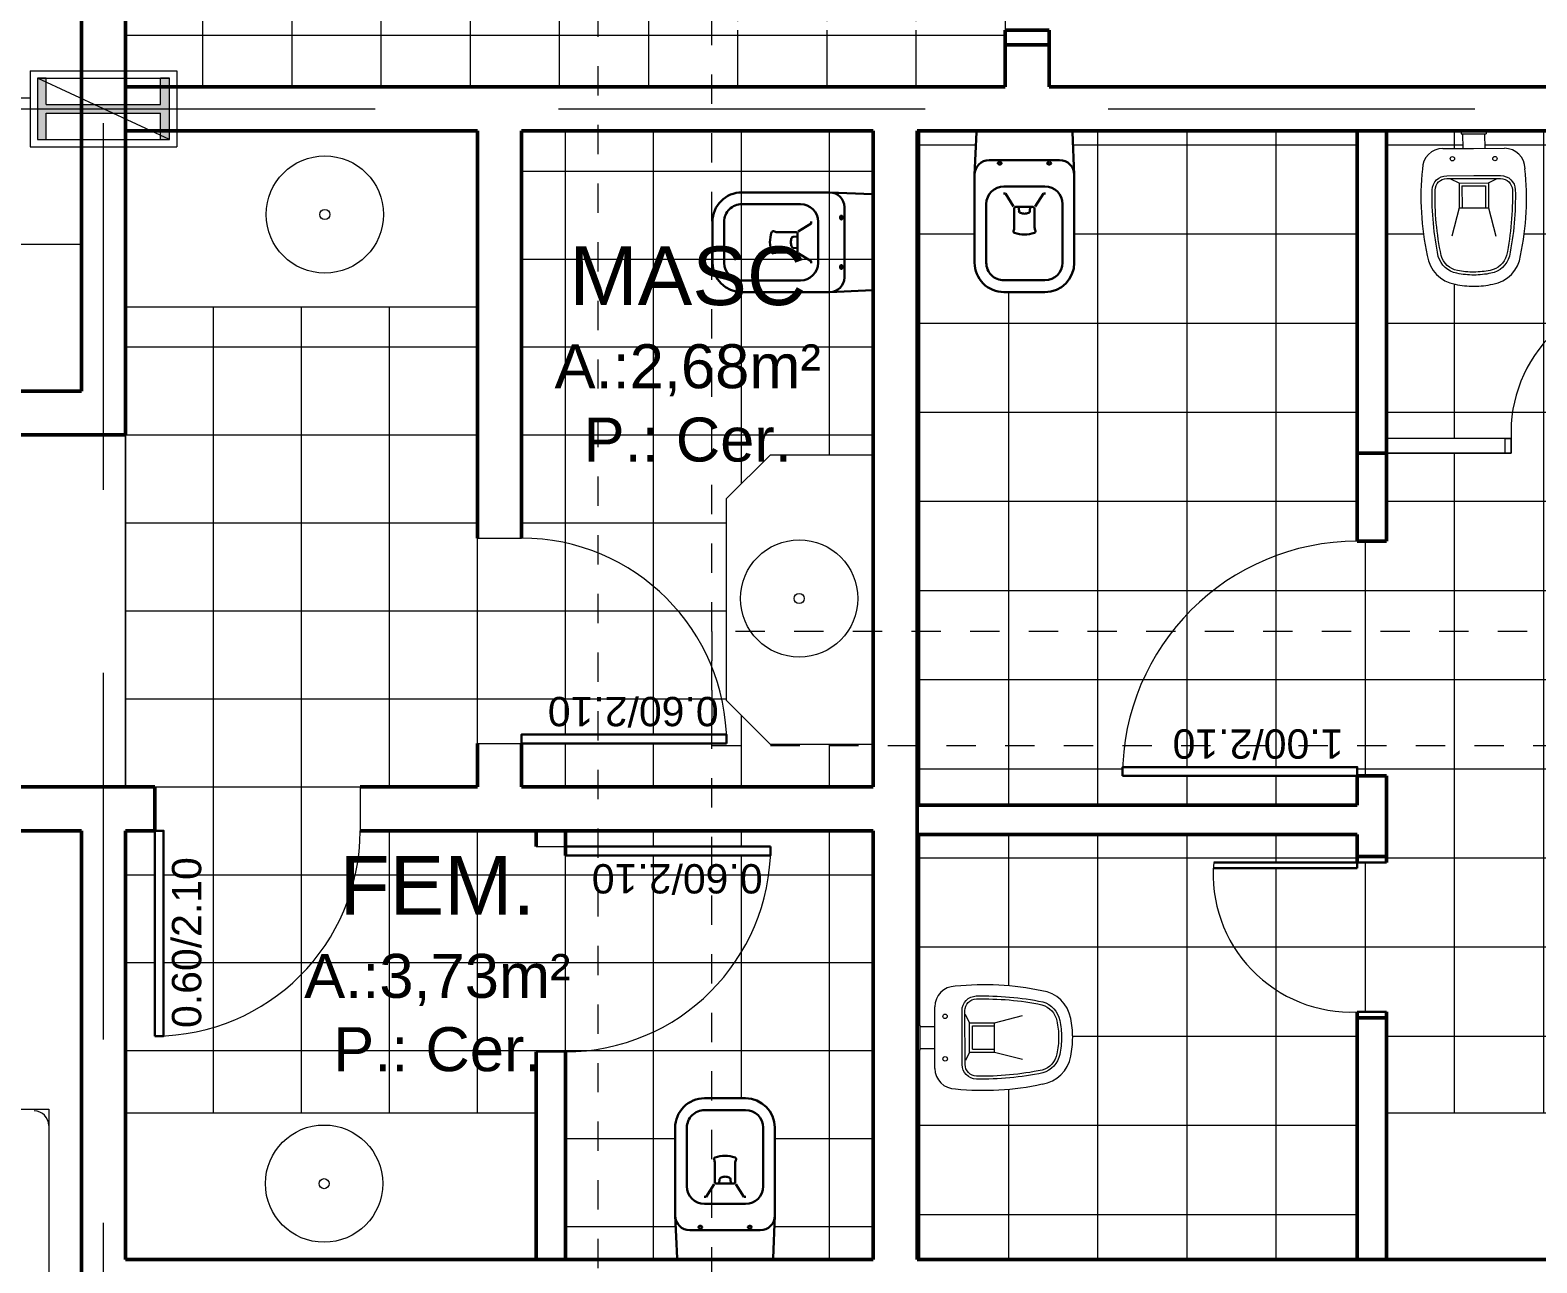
# Model space of a CAD drawing. Header units: millimetres. Extents: x 873 to 1072, y 159 to 369.
# Drawn here: x 927.03 to 932.17, y 320.39 to 324.59 of the extents above; entities that cross this region are included whole.
import ezdxf

# ---------------------------------------------------------------- set-up
doc = ezdxf.new("R2010")
doc.units = ezdxf.units.MM
doc.header["$LTSCALE"] = 10
doc.linetypes.add('DASHED2', pattern=[0.375, 0.25, -0.125])
doc.linetypes.add('HIDDEN2', pattern=[0.1875, 0.125, -0.0625])
doc.layers.get('0').update_dxf_attribs({"color": 90})
for name, color, linetype, lineweight in [('ALUMÍNIO', 16, 'Continuous', 20), ('cinza 03', 252, 'Continuous', 13), ('COR1', 90, 'Continuous', 13), ('COR2', 90, 'Continuous', 9), ('COTA', 90, 'Continuous', 9), ('Esquadrias', 180, 'Continuous', 30), ('HID', 16, 'Continuous', 20), ('linha estutura', 252, 'Continuous', 13), ('Mobilia', 90, 'Continuous', 13), ('PAREDES', 50, 'Continuous', 50), ('PAREDES 2', 50, 'Continuous', 50), ('Pilares', 16, 'Continuous', 20), ('pn 02', 16, 'Continuous', 20), ('PN-01', 90, 'Continuous', 13), ('PN-03', 180, 'Continuous', 30), ('SANITARIOS', 90, 'Continuous', 13)]:
    doc.layers.add(name, color=color, linetype=linetype, lineweight=lineweight)
doc.styles.get("Standard").update_dxf_attribs({"font": 'simplex.shx'})

# ---------------------------------------------------------------- blocks, each defined once
blk = doc.blocks.new('sofa1l')
at = {"layer": 'COR1'}
for p, q in [((-0.3387, 0.74), (0.3405, 0.74)), ((-0.3361, 0.76), (0.3329, 0.76)), ((-0.32, -0.02), (-0.32, 0.76)), ((0.32, 0.76), (0.32, -0.02)), ((-0.5, 0.6441), (-0.2876, 0.6441)), ((-0.5, 0.6241), (-0.2978, 0.6241)), ((0.2946, 0.6241), (0.5, 0.6241)), ((0.3022, 0.6441), (0.5, 0.6441))]:
    blk.add_line(p, q, dxfattribs=at)
for centre, start, end in [((-0.4235, 0.8897), 90, 180), ((0.43, 0.89), 360, 90), ((-0.27, 0.69), 90, 180), ((0.27, 0.69), 360, 90), ((-0.4252, 0.6956), 180, 270), ((-0.37, 0.6941), 270, 360), ((0.37, 0.6941), 180, 270), ((0.43, 0.6941), 270, 360), ((-0.4252, 0.5756), 90, 180), ((-0.37, 0.5741), 360, 90), ((0.37, 0.5741), 90, 180), ((0.43, 0.5741), 360, 90), ((-0.43, 0.03), 180, 270), ((-0.37, 0.03), 270, 360), ((-0.27, 0.05), 180, 270), ((0.27, 0.05), 270, 360), ((0.37, 0.03), 180, 270), ((0.43, 0.03), 270, 360)]:
    blk.add_arc(centre, 0.05, start, end, dxfattribs=at)
at = {"layer": 'COR2'}
for p, q in [((-0.48, 0.94), (0.48, 0.94)), ((-0.48, -0.02), (-0.48, 0.94)), ((0.48, 0.94), (0.48, -0.02)), ((0.32, 0), (-0.32, 0)), ((-0.32, -0.02), (-0.48, -0.02)), ((0.48, -0.02), (0.32, -0.02))]:
    blk.add_line(p, q, dxfattribs=at)
blk = doc.blocks.new('VASO')
at = {"layer": 'PN-03', "color": 0}
for p, q in [((-0.5079, 0.103), (-0.3627, 0.1094)), ((-0.3627, 0.1094), (-0.0627, 0.1094)), ((-0.5127, -0.0606), (-0.5127, 0.098)), ((-0.4127, -0.0606), (-0.4127, 0.0594)), ((-0.2627, 0.0694), (-0.0627, 0.0694)), ((-0.3227, -0.0606), (-0.3227, 0.0094)), ((-0.2989, 0.0039), (-0.2989, 0.0108)), ((-0.255, -0.0238), (-0.2989, 0.0039)), ((-0.0027, 0.0094), (-0.0027, -0.0606)), ((0.0373, 0.0094), (0.0373, -0.0606)), ((-0.2531, -0.0606), (-0.2531, -0.0307)), ((-0.2381, -0.042), (-0.2531, -0.0407)), ((-0.183, -0.0257), (-0.2481, -0.0257)), ((-0.5127, -0.0606), (-0.5127, -0.2192)), ((-0.4127, -0.0606), (-0.4127, -0.1806)), ((-0.3227, -0.0606), (-0.3227, -0.1306)), ((-0.255, -0.0973), (-0.2989, -0.125)), ((-0.2531, -0.0606), (-0.2531, -0.0904)), ((-0.2381, -0.0791), (-0.2531, -0.0804)), ((-0.183, -0.0954), (-0.2481, -0.0954)), ((-0.0027, -0.1306), (-0.0027, -0.0606)), ((0.0373, -0.1306), (0.0373, -0.0606)), ((-0.2989, -0.125), (-0.2989, -0.1319)), ((-0.2627, -0.1906), (-0.0627, -0.1906)), ((-0.5079, -0.2242), (-0.3627, -0.2306)), ((-0.3627, -0.2306), (-0.0627, -0.2306))]:
    blk.add_line(p, q, dxfattribs=at)
for points in [[(-0.402, 0.0303, 0.139889), (-0.4036, 0.0298, 0.107118), (-0.4051, 0.0284, 0.079812), (-0.406, 0.0264, 0.067459), (-0.4063, 0.0238, 0.067459), (-0.406, 0.0212, 0.079812), (-0.4051, 0.0192, 0.107118), (-0.4036, 0.0178, 0.139889), (-0.402, 0.0173, 0.139889), (-0.4005, 0.0178, 0.107118), (-0.399, 0.0192, 0.079812), (-0.3981, 0.0212, 0.067459), (-0.3977, 0.0238, 0.067459), (-0.3981, 0.0264, 0.079812), (-0.399, 0.0284, 0.107118), (-0.4005, 0.0298, 0.139889)], [(-0.402, -0.1514, -0.139889), (-0.4036, -0.151, -0.107118), (-0.4051, -0.1495, -0.079812), (-0.406, -0.1475, -0.067459), (-0.4063, -0.1449, -0.067459), (-0.406, -0.1423, -0.079812), (-0.4051, -0.1403, -0.107118), (-0.4036, -0.1389, -0.139889), (-0.402, -0.1385, -0.139889), (-0.4005, -0.1389, -0.107118), (-0.399, -0.1403, -0.079812), (-0.3981, -0.1423, -0.067459), (-0.3977, -0.1449, -0.067459), (-0.3981, -0.1475, -0.079812), (-0.399, -0.1495, -0.107118), (-0.4005, -0.151, -0.139889)]]:
    blk.add_lwpolyline(points, format="xyb", close=True, dxfattribs=at)
for centre, radius, start, end in [((-0.5077, 0.098), 0.005, 92.5269, 180), ((-0.3627, 0.0594), 0.05, 90, 180), ((-0.0627, 0.0094), 0.1, 0, 90), ((-0.2627, 0.0094), 0.06, 90, 180), ((-0.0627, 0.0094), 0.06, 0, 90), ((-0.2481, -0.0307), 0.005, 90, 180), ((-0.239, -0.0486), 0.0067, 14.1141, 81.8789), ((-0.2845, -0.0651), 0.055, 4.685, 19.1599), ((-0.1847, 0.0089), 0.0347, 272.8237, 292.69), ((-0.1694, -0.0277), 0.005, 13.9425, 112.69), ((-0.2749, -0.0624), 0.1161, 0.9159, 18.0203), ((-0.2481, -0.0904), 0.005, 180, 270), ((-0.239, -0.0725), 0.0067, 278.1211, 345.8859), ((-0.2845, -0.0561), 0.055, 340.8401, 355.315), ((-0.1847, -0.13), 0.0347, 67.31, 87.1763), ((-0.1694, -0.0934), 0.005, 247.31, 346.0575), ((-0.2749, -0.0587), 0.1161, 341.9797, 359.0841), ((-0.2627, -0.1306), 0.06, 180, 270), ((-0.0627, -0.1306), 0.06, 270, 0), ((-0.0627, -0.1306), 0.1, 270, 0), ((-0.3627, -0.1806), 0.05, 180, 270), ((-0.5077, -0.2192), 0.005, 180, 267.4731)]:
    blk.add_arc(centre, radius, start, end, dxfattribs=at)
blk = doc.blocks.new('carraro-vaso-P')
at = {"layer": 'SANITARIOS'}
for p, q in [((-0.0425, 0), (0.0425, 0)), ((-0.0425, 0), (-0.0425, -0.01)), ((0.0425, 0), (0.0425, -0.01)), ((-0.0425, -0.01), (0.0425, -0.01)), ((-0.0375, -0.01), (-0.0375, -0.06)), ((0.0375, -0.01), (0.0375, -0.06)), ((-0.1052, -0.06), (-0.0002, -0.06)), ((-0.0002, -0.06), (0.1048, -0.06))]:
    blk.add_line(p, q, dxfattribs=at)
at = {"layer": 'SANITARIOS', "color": 7}
for p, q in [((-0.0502, -0.178), (-0.0785, -0.1644)), ((0.0498, -0.178), (0.0781, -0.1644)), ((-0.0502, -0.263), (-0.0747, -0.3591)), ((0.0498, -0.263), (0.0743, -0.3591))]:
    blk.add_line(p, q, dxfattribs=at)
at = {"layer": 'SANITARIOS', "color": 8}
for p, q in [((-0.0502, -0.178), (-0.0502, -0.263)), ((-0.0502, -0.178), (0.0498, -0.178)), ((-0.0402, -0.188), (-0.0402, -0.263)), ((-0.0402, -0.188), (0.0398, -0.188)), ((0.0398, -0.188), (0.0398, -0.263)), ((0.0498, -0.178), (0.0498, -0.263)), ((-0.0502, -0.263), (0.0498, -0.263))]:
    blk.add_line(p, q, dxfattribs=at)
at = {"layer": 'SANITARIOS'}
blk.add_lwpolyline([(-0.0002, -0.492, -0.052452), (-0.0582, -0.4859, -0.283821), (-0.1215, -0.428, -0.055409), (-0.1419, -0.2015, -0.40571), (-0.0919, -0.153), (-0.0002, -0.153), (0.0916, -0.153, -0.40571), (0.1415, -0.2015, -0.055409), (0.1211, -0.428, -0.283821), (0.0578, -0.4859, -0.052452), (-0.0002, -0.492, -0.051673)], format="xyb", dxfattribs=at)
at = {"layer": 'SANITARIOS', "color": 7}
blk.add_lwpolyline([(-0.0002, -0.482, -0.052555), (-0.0562, -0.4761, -0.282834), (-0.1118, -0.4256, -0.055302), (-0.1319, -0.2018, -0.405417), (-0.0919, -0.163), (0.0916, -0.163, -0.405417), (0.1315, -0.2018, -0.055302), (0.1114, -0.4256, -0.282834), (0.0558, -0.4761, -0.052555), (-0.0002, -0.482, -0.052555)], format="xyb", dxfattribs=at)
at = {"layer": 'SANITARIOS', "color": 8}
for centre in [(-0.0727, -0.095), (0.0723, -0.095)]:
    blk.add_circle(centre, 0.0075, dxfattribs=at)
at = {"layer": 'SANITARIOS'}
for centre, radius, start, end in [((-0.1052, -0.13), 0.07, 90, 180), ((0.1048, -0.13), 0.07, 0, 90), ((0.7547, -0.2277), 0.935, 174.0046, 192.2109), ((-0.7551, -0.2277), 0.935, 347.7891, 5.9954), ((-0.0452, -0.41), 0.115, 187.7128, 260.2946), ((0.0448, -0.41), 0.115, 279.7054, 352.2872), ((-0.0003, -0.216), 0.314, 258.1908, 270.023), ((-0.0001, -0.216), 0.314, 269.977, 281.8092)]:
    blk.add_arc(centre, radius, start, end, dxfattribs=at)

msp = doc.modelspace()

# ---------------------------------------------------------------- hatches: boundary and pattern name
at = {"layer": 'cinza 03'}
h = msp.add_hatch(dxfattribs=at)
h.set_pattern_fill('_USER', color=256, scale=0.5, style=0, double=1, pattern_type=0)
h.set_pattern_definition([(0, (927.2046, 323.36413), (0, 0.5), []), (90, (927.2046, 323.36413), (-0.5, 3e-17), [])])
h.paths.add_polyline_path([(927.2046, 330.1966), (927.0296, 330.1966), (927.0296, 330.2141), (926.7046, 330.2141), (924.7046, 330.2141), (924.2046, 330.2141), (924.2046, 325.5641), (923.6526, 325.5641, -0.405453), (922.6826, 324.5646), (922.6826, 324.5641), (922.6526, 324.5641), (922.6526, 325.5641), (922.3546, 325.5641), (922.3546, 326.3641), (921.3546, 326.3641), (921.3546, 324.5766), (921.4096, 324.5766), (921.4096, 324.3266), (927.0296, 324.3266), (927.0296, 324.4566), (927.2046, 324.4566)])
h.paths.add_polyline_path([(924.9402, 325.9204), (924.9202, 325.9204), (924.9202, 325.9604), (924.9002, 325.9604), (924.9002, 325.9204), (924.3202, 325.9204), (924.3202, 326.5704), (924.9002, 326.5704), (924.9002, 326.5304), (924.9202, 326.5304), (924.9202, 326.5704), (924.9402, 326.5704)], flags=16)
h.paths.add_polyline_path([(924.9402, 326.6193), (924.9202, 326.6193), (924.9202, 326.6593), (924.9002, 326.6593), (924.9002, 326.6193), (924.3202, 326.6193), (924.3202, 327.2693), (924.9002, 327.2693), (924.9002, 327.2293), (924.9202, 327.2293), (924.9202, 327.2693), (924.9402, 327.2693)], flags=16)
h.paths.add_polyline_path([(924.9402, 327.3373), (924.9202, 327.3373), (924.9202, 327.3773), (924.9002, 327.3773), (924.9002, 327.3373), (924.3202, 327.3373), (924.3202, 327.9873), (924.9002, 327.9873), (924.9002, 327.9473), (924.9202, 327.9473), (924.9202, 327.9873), (924.9402, 327.9873)], flags=16)
h.paths.add_polyline_path([(924.9402, 328.0362), (924.9202, 328.0362), (924.9202, 328.0762), (924.9002, 328.0762), (924.9002, 328.0362), (924.3202, 328.0362), (924.3202, 328.6862), (924.9002, 328.6862), (924.9002, 328.6462), (924.9202, 328.6462), (924.9202, 328.6862), (924.9402, 328.6862)], flags=16)
h.paths.add_polyline_path([(924.9402, 328.7437), (924.9202, 328.7437), (924.9202, 328.7837), (924.9002, 328.7837), (924.9002, 328.7437), (924.3202, 328.7437), (924.3202, 329.3937), (924.9002, 329.3937), (924.9002, 329.3537), (924.9202, 329.3537), (924.9202, 329.3937), (924.9402, 329.3937)], flags=16)
h.paths.add_polyline_path([(924.9402, 329.4425), (924.9202, 329.4425), (924.9202, 329.4825), (924.9002, 329.4825), (924.9002, 329.4425), (924.3202, 329.4425), (924.3202, 330.0925), (924.9002, 330.0925), (924.9002, 330.0525), (924.9202, 330.0525), (924.9202, 330.0925), (924.9402, 330.0925)], flags=16)
h.paths.add_polyline_path([(924.0546, 330.2141), (923.9391, 330.2141), (923.9391, 329.2141), (923.9091, 329.2141), (923.9091, 329.2146, -0.405453), (922.9391, 330.2141), (922.1546, 330.2141), (922.1546, 328.2141), (922.5046, 328.2141), (922.5046, 327.8641), (922.3546, 327.8641), (922.3546, 327.8341), (921.355, 327.8341, 0.405453), (922.3546, 326.8641), (922.5046, 326.8641), (922.5046, 325.7141), (922.6526, 325.7141), (922.6526, 325.5641), (922.6826, 325.5641), (922.6826, 324.5646, 0.405453), (923.6526, 325.5641), (923.6526, 325.7141), (924.0546, 325.7141)])
h.paths.add_polyline_path([(922.4829, 327.2834, -1), (923.0058, 327.2834, -1)], flags=17)
h.paths.add_polyline_path([(922.3546, 326.8641, -0.405453), (921.355, 327.8341), (921.3546, 327.8341), (921.3546, 327.8641), (922.3546, 327.8641), (922.3546, 328.0641), (921.2796, 328.0641), (921.2796, 326.5141), (922.3546, 326.5141)])
h.paths.add_polyline_path([(921.2796, 328.0641), (921.2046, 328.0641), (920.8046, 328.0641), (920.8046, 329.8141), (918.858, 329.8141), (918.858, 328.8891), (917.958, 328.8891), (917.958, 329.8141), (915.7546, 329.8141), (915.7546, 327.9641), (915.7546, 324.3266), (917.3632, 324.3266), (917.3632, 324.3641), (917.7632, 324.3641), (917.7632, 324.3266), (918.7632, 324.3266), (918.7632, 324.3641), (919.1632, 324.3641), (919.1632, 324.3266), (921.1496, 324.3266), (921.1496, 324.5766), (921.2046, 324.5766), (921.2046, 326.5141), (921.2796, 326.5141)])
h.paths.add_polyline_path([(919.7018, 326.4526), (917.2018, 326.4526), (917.2018, 327.4526), (919.7018, 327.4526)], flags=16)
h.paths.add_polyline_path([(918.7632, 324.3266), (917.7632, 324.3266), (917.7632, 323.3641), (918.2609, 323.4117, 0.061472), (918.2344, 323.5313), (918.221, 323.5255), (918.212, 323.577), (918.2433, 323.5351), (918.2344, 323.5313, -0.061472), (918.2609, 323.4117), (918.2638, 323.3818), (918.2629, 323.3817, -0.014538), (918.2631, 323.3527), (918.2788, 323.2954), (918.268, 323.295, 0.033922), (918.2819, 323.2287), (918.7632, 323.3641)])
h.paths.add_polyline_path([(918.2622, 323.3319, 0.024918), (918.2629, 323.3817), (917.7632, 323.334), (917.7632, 323.2141), (918.2398, 323.2141), (918.2389, 323.2649), (918.2526, 323.2619, 0.016621), (918.2583, 323.2946), (918.2546, 323.2945)])
h.paths.add_polyline_path([(918.7632, 323.333), (918.341, 323.2141), (918.7632, 323.2141)])
h.paths.add_polyline_path([(917.3632, 324.3266), (915.7546, 324.3266), (915.7546, 323.9641), (917.0774, 323.9641), (917.3632, 323.9641)])
h.paths.add_polyline_path([(921.1496, 324.3266), (919.1632, 324.3266), (919.1632, 323.9641), (919.8785, 323.9641), (921.2046, 323.9641), (921.2046, 324.0766), (921.1496, 324.0766)])
h.paths.add_polyline_path([(927.2046, 324.1966), (927.0296, 324.1966), (927.0296, 324.3266), (921.4096, 324.3266), (921.4096, 324.0766), (921.3546, 324.0766), (921.3546, 323.3641), (927.2046, 323.3641)])
h.paths.add_polyline_path([(925.0771, 325.8077), (926.5868, 325.8077), (926.5868, 324.8355), (925.0771, 324.8355)], flags=24)
h.paths.add_polyline_path([(923.0175, 327.2489), (923.8985, 327.2489), (923.8985, 327.606), (923.0175, 327.606)], flags=25)
h.paths.add_polyline_path([(922.2687, 329.1901), (923.9022, 329.1901), (923.9022, 328.2246), (922.2687, 328.2246)], flags=25)
h.paths.add_polyline_path([(922.7745, 325.5421), (922.7745, 324.7193), (923.0488, 324.7193), (923.0488, 325.5421)], flags=25)
h.paths.add_polyline_path([(921.4235, 327.5064), (922.2463, 327.5064), (922.2463, 327.7806), (921.4235, 327.7806)], flags=25)
h.paths.add_polyline_path([(918.0273, 328.513), (919.6608, 328.513), (919.6608, 327.5475), (918.0273, 327.5475)], flags=24)
h.paths.add_polyline_path([(917.4603, 324.4287), (919.0461, 324.4287), (919.0461, 324.7716), (917.4603, 324.7716)], flags=24)
h.paths.add_polyline_path([(917.9234, 326.7435), (918.9163, 326.7435), (918.9163, 327.0864), (917.9234, 327.0864)], flags=8)
h.paths.add_polyline_path([(916.0995, 324.4189), (917.0173, 324.4189), (917.0173, 324.6439), (916.0995, 324.6439)], flags=24)
h.paths.add_polyline_path([(915.9185, 324.7532), (916.9721, 324.7532), (916.9721, 324.9782), (915.9185, 324.9782)], flags=24)
h.paths.add_polyline_path([(919.8819, 324.6661), (920.9641, 324.6661), (920.9641, 324.8911), (919.8819, 324.8911)], flags=24)
h.paths.add_polyline_path([(915.8178, 329.0294), (917.5356, 329.0294), (917.5356, 329.2973), (915.8178, 329.2973)], flags=24)
h.paths.add_polyline_path([(918.949, 328.782), (920.5562, 328.782), (920.5562, 329.1248), (918.949, 329.1248)], flags=24)
h = msp.add_hatch(dxfattribs=at)
h.set_pattern_fill('_USER', color=256, scale=0.304, style=0, double=1, pattern_type=0)
h.set_pattern_definition([(0, (930.3546, 326.40163), (0, 0.304), []), (90, (930.3546, 326.40163), (-0.304, 2e-17), [])])
h.paths.add_polyline_path([(930.3546, 326.4016), (927.3546, 326.4016), (927.3546, 324.4566), (927.5296, 324.4566), (927.5296, 324.4016), (930.3546, 324.4016), (930.3546, 324.595), (929.3546, 324.595), (929.3546, 324.625), (929.355, 324.625, -0.405453), (930.3546, 325.595)])
h.paths.add_polyline_path([(930.3546, 325.595, 0.405453), (929.355, 324.625), (930.3546, 324.625)], flags=16)
h.paths.add_polyline_path([(927.9502, 326.0063), (929.7632, 326.0063), (929.7632, 324.9967), (927.9502, 324.9967)], flags=24)
h.paths.add_polyline_path([(929.4869, 324.7168), (930.3097, 324.7168), (930.3097, 324.9911), (929.4869, 324.9911)], flags=8)
h = msp.add_hatch(dxfattribs=at)
h.set_pattern_fill('_USER', color=256, scale=0.3, style=0, double=1, pattern_type=0)
h.set_pattern_definition([(0, (927.3546, 322.01413), (0, 0.3), []), (90, (927.3546, 322.01413), (-0.3, 2e-17), [])])
h.paths.add_polyline_path([(928.7046, 322.8622), (928.5546, 322.8622), (928.5546, 323.6516), (927.3546, 323.6516), (927.3546, 323.2141), (927.3546, 322.0141), (927.4546, 322.0141), (927.4546, 321.8641), (927.4846, 321.8641), (927.4846, 321.1648, 0.401712), (928.1546, 321.8641), (928.1546, 322.0141), (928.5546, 322.0141), (928.5546, 322.1622), (928.7046, 322.1622), (928.7046, 322.1922), (929.404, 322.1922, 0.401712)])
h.paths.add_polyline_path([(928.7546, 321.1104), (928.8546, 321.1104, 0.401712), (929.554, 321.7804), (928.8546, 321.7804), (928.8546, 321.8104), (928.7546, 321.8104), (928.7546, 321.8641), (928.1546, 321.8641, -0.401712), (927.4846, 321.1648), (927.4846, 321.1641), (927.4546, 321.1641), (927.4546, 321.8641), (927.3546, 321.8641), (927.3546, 320.9016), (928.7546, 320.9016)])
h.paths.add_polyline_path([(929.9046, 321.8641), (928.8546, 321.8641), (928.8546, 321.8104), (929.5546, 321.8104), (929.5546, 321.7804), (929.554, 321.7804, -0.401712), (928.8546, 321.1104), (928.8546, 320.4016), (929.2358, 320.4016), (929.2294, 320.5472, -0.022055), (929.2292, 320.5516), (929.2292, 320.8516, -0.414214), (929.3292, 320.9516), (929.3992, 320.9516), (929.4692, 320.9516, -0.414214), (929.5692, 320.8516), (929.5692, 320.5516, -0.022055), (929.569, 320.5472), (929.5626, 320.4016), (929.9046, 320.4016)])
h.paths.add_polyline_path([(929.9046, 322.158), (929.5546, 322.158), (929.4046, 322.308), (929.4046, 322.9969), (929.5546, 323.1469), (929.9046, 323.1469), (929.9046, 324.0337, 0.170221), (929.9015, 324.0349), (929.7563, 324.0413, -0.022055), (929.7607, 324.0411), (929.9046, 324.0348), (929.9046, 324.2516), (928.7046, 324.2516), (928.7046, 322.8622, -0.401712), (929.404, 322.1922), (929.4046, 322.1922), (929.4046, 322.1622), (928.7046, 322.1622), (928.7046, 322.0141), (929.9046, 322.0141)])
h.paths.add_polyline_path([(927.9155, 321.8277), (928.9211, 321.8277), (928.9211, 320.9059), (927.9155, 320.9059)], flags=25)
h.paths.add_polyline_path([(927.4861, 321.1665), (927.4861, 321.7866), (927.6395, 321.7866), (927.6395, 321.1665)], flags=25)
h.paths.add_polyline_path([(929.4023, 322.1938), (928.7821, 322.1938), (928.7821, 322.3472), (929.4023, 322.3472)], flags=25)
h.paths.add_polyline_path([(929.5523, 321.6254), (928.9321, 321.6254), (928.9321, 321.7788), (929.5523, 321.7788)], flags=25)
h = msp.add_hatch(dxfattribs=at)
h.set_pattern_fill('_USER', color=256, scale=0.304, style=0, double=1, pattern_type=0)
h.set_pattern_definition([(0, (937.0546, 320.25163), (0, 0.304), []), (90, (937.0546, 320.25163), (-0.304, 2e-17), [])])
h.paths.add_polyline_path([(937.0546, 321.472, 0.405453), (936.055, 320.502), (937.0546, 320.502)])
h.paths.add_polyline_path([(937.0546, 323.1516), (936.4996, 323.1516), (936.4796, 323.1516), (936.4796, 323.2016, 0.440458), (935.9896, 323.6921), (935.9896, 323.2016), (935.9696, 323.2016), (935.9696, 323.1516), (935.9496, 323.1516), (935.8996, 323.1516), (935.4396, 323.1516), (935.4196, 323.1516), (935.4196, 323.2016, 0.440458), (934.9296, 323.6921), (934.9296, 323.2016), (934.9096, 323.2016), (934.9096, 323.1516), (934.8896, 323.1516), (934.8396, 323.1516), (934.3796, 323.1516), (934.3596, 323.1516), (934.3596, 323.2016, 0.440458), (933.8696, 323.6921), (933.8696, 323.2016), (933.8496, 323.2016), (933.8496, 323.1516), (933.8296, 323.1516), (933.8296, 323.2016), (933.7796, 323.2016), (933.7646, 323.2016), (933.7646, 324.2516), (933.7196, 324.2516), (933.7196, 323.2016), (933.3196, 323.2016), (933.3196, 323.1516), (933.2996, 323.1516), (933.2996, 323.2016, 0.085572), (933.2796, 323.36), (933.2796, 320.9016), (935.7546, 320.9016), (935.7546, 321.8016), (935.8546, 321.8016), (935.8546, 320.4016), (937.0546, 320.4016), (937.0546, 320.472), (936.0546, 320.472), (936.0546, 320.502), (936.055, 320.502, -0.405453), (937.0546, 321.472)])
h.paths.add_polyline_path([(937.0546, 324.2516), (936.6499, 324.2516), (936.6499, 324.2415), (936.6449, 324.2416), (936.6448, 324.1916), (936.7125, 324.1914, -0.414214), (936.7823, 324.1212, -0.079608), (936.7657, 323.8259, -0.327728), (936.6709, 323.7281, -0.051673), (936.6065, 323.7216, -0.051673), (936.5421, 323.7284, -0.327728), (936.4477, 323.8265, -0.079608), (936.4324, 324.122, -0.414214), (936.5025, 324.1919), (936.5698, 324.1917), (936.5699, 324.2417), (936.5649, 324.2417), (936.5649, 324.2516), (935.8846, 324.2516), (935.8846, 323.2016), (935.9496, 323.2016), (935.9696, 323.2016), (935.9696, 323.6908, -0.453254), (936.4796, 323.2016), (936.4996, 323.2016), (937.0546, 323.2016)], flags=17)
h.paths.add_polyline_path([(935.3724, 324.122, -0.414214), (935.4425, 324.1919), (935.5098, 324.1917), (935.5099, 324.2417), (935.5049, 324.2417), (935.5049, 324.2516), (934.8246, 324.2516), (934.8246, 323.2016), (934.8896, 323.2016), (934.9096, 323.2016), (934.9096, 323.6908, -0.453254), (935.4196, 323.2016), (935.4396, 323.2016), (935.8396, 323.2016), (935.8396, 324.2516), (935.5899, 324.2516), (935.5899, 324.2415), (935.5849, 324.2416), (935.5848, 324.1916), (935.6525, 324.1914, -0.414214), (935.7223, 324.1212, -0.079608), (935.7057, 323.8259, -0.327728), (935.6109, 323.7281, -0.051673), (935.5465, 323.7216, -0.051673), (935.4821, 323.7284, -0.327728), (935.3877, 323.8265, -0.079608)], flags=17)
h.paths.add_polyline_path([(934.3124, 324.122, -0.414214), (934.3825, 324.1919), (934.4498, 324.1917), (934.4499, 324.2417), (934.4449, 324.2417), (934.4449, 324.2516), (933.7646, 324.2516), (933.7646, 323.2016), (933.8296, 323.2016), (933.8496, 323.2016), (933.8496, 323.6908, -0.453254), (934.3596, 323.2016), (934.3796, 323.2016), (934.7796, 323.2016), (934.7796, 324.2516), (934.5299, 324.2516), (934.5299, 324.2415), (934.5249, 324.2416), (934.5248, 324.1916), (934.5925, 324.1914, -0.414214), (934.6623, 324.1212, -0.079608), (934.6457, 323.8259, -0.327728), (934.5509, 323.7281, -0.051673), (934.4865, 323.7216, -0.051673), (934.4221, 323.7284, -0.327728), (934.3277, 323.8265, -0.079608)], flags=17)
h.paths.add_polyline_path([(933.2524, 324.122, -0.231912), (933.2796, 324.1773), (933.2796, 324.1966), (933.0296, 324.1966), (933.0296, 324.2516), (932.7046, 324.2516), (932.7046, 323.2016), (932.7696, 323.2016), (932.7896, 323.2016), (932.7896, 323.6908, -0.353954), (933.2796, 323.36), (933.2796, 323.7889, -0.086466), (933.2677, 323.8265, -0.079608)])
h.paths.add_polyline_path([(933.7196, 324.2516), (933.5296, 324.2516), (933.5296, 324.1914), (933.5325, 324.1914, -0.414214), (933.6023, 324.1212, -0.079608), (933.5857, 323.8259, -0.327728), (933.4909, 323.7281, -0.051673), (933.4265, 323.7216, -0.051673), (933.3621, 323.7284, -0.234614), (933.2796, 323.7889), (933.2796, 323.36, -0.085572), (933.2996, 323.2016), (933.3196, 323.2016), (933.7196, 323.2016)], flags=16)
h.paths.add_polyline_path([(932.6596, 324.2516), (931.9943, 324.2516), (931.9944, 324.2417), (931.9894, 324.2417), (931.9895, 324.1917), (932.0568, 324.1919, -0.414214), (932.1269, 324.122, -0.079608), (932.1115, 323.8265, -0.327728), (932.0172, 323.7284, -0.051673), (931.9528, 323.7216, -0.051673), (931.8884, 323.7281, -0.327728), (931.7936, 323.8259, -0.079608), (931.7769, 324.1212, -0.414214), (931.8468, 324.1914), (931.9145, 324.1916), (931.9144, 324.2416), (931.9094, 324.2415), (931.9093, 324.2516), (931.6546, 324.2516), (931.6546, 323.2016), (932.0596, 323.2016), (932.0796, 323.2016, -0.453254), (932.5896, 323.6908), (932.5896, 323.2016), (932.6096, 323.2016), (932.6596, 323.2016)])
h.paths.add_polyline_path([(933.2796, 323.36, 0.341996), (932.8096, 323.6921), (932.8096, 323.2016), (932.7896, 323.2016), (932.7896, 323.1516), (932.7696, 323.1516), (932.6096, 323.1516), (932.5896, 323.1516), (932.5896, 323.2016), (932.5696, 323.2016), (932.5696, 323.6921, 0.440458), (932.0796, 323.2016), (932.0796, 323.1516), (932.0596, 323.1516), (931.6546, 323.1516), (931.6546, 322.8516), (931.5546, 322.8516, 0.40327), (930.7552, 322.0816), (931.5546, 322.0816), (931.5546, 322.0516), (931.6546, 322.0516), (931.6546, 321.7564), (931.5546, 321.7564), (931.5546, 321.7364), (931.0642, 321.7364, 0.440458), (931.5546, 321.2464), (931.6546, 321.2464), (931.6546, 320.9016), (933.2796, 320.9016)])
h.paths.add_polyline_path([(931.5546, 324.2516), (930.5834, 324.2516), (930.5898, 324.106, -0.022055), (930.59, 324.1016), (930.59, 323.8016, -0.414214), (930.49, 323.7016), (930.42, 323.7016), (930.35, 323.7016, -0.414214), (930.25, 323.8016), (930.25, 324.1016, -0.022055), (930.2502, 324.106), (930.2566, 324.2516), (930.0546, 324.2516), (930.0546, 321.9516), (931.5546, 321.9516), (931.5546, 322.0516), (930.7546, 322.0516), (930.7546, 322.0816), (930.7552, 322.0816, -0.40327), (931.5546, 322.8516)])
h.paths.add_polyline_path([(931.5546, 321.2464, -0.453254), (931.0655, 321.7564), (931.5546, 321.7564), (931.5546, 321.8516), (930.0546, 321.8516), (930.0546, 321.2012), (930.0644, 321.2013), (930.0644, 321.1963), (930.1144, 321.1964), (930.1143, 321.2637, -0.414214), (930.1841, 321.3338, -0.079608), (930.4796, 321.3184, -0.327728), (930.5777, 321.2241, -0.051673), (930.5845, 321.1597, -0.051673), (930.578, 321.0953, -0.327728), (930.4803, 321.0005, -0.079608), (930.1849, 320.9838, -0.414214), (930.1147, 321.0537), (930.1146, 321.1214), (930.0646, 321.1213), (930.0646, 321.1163), (930.0546, 321.1162), (930.0546, 320.4016), (931.5546, 320.4016)])
h.paths.add_polyline_path([(937.0326, 320.8682), (936.1869, 320.8682), (936.1869, 320.5939), (937.0326, 320.5939)], flags=25)
h.paths.add_polyline_path([(933.1275, 322.5307), (934.8361, 322.5307), (934.8361, 321.6055), (933.1275, 321.6055)], flags=9)
h.paths.add_polyline_path([(931.511, 322.0831), (930.9003, 322.0831), (930.9003, 322.2366), (931.511, 322.2366)], flags=25)
at = {"layer": 'Pilares'}
msp.add_hatch(color=256, dxfattribs=at).paths.add_polyline_path([(927.0546, 324.4316), (927.0546, 324.2216), (927.0846, 324.2216), (927.0846, 324.3116), (927.4746, 324.3116), (927.4746, 324.2216), (927.5046, 324.2216), (927.5046, 324.4316), (927.4746, 324.4316), (927.4746, 324.3416), (927.0846, 324.3416), (927.0846, 324.4316)])

# ---------------------------------------------------------------- linework, layer by layer
at = {"layer": 'ALUMÍNIO'}
for p, q in [((928.5546, 322.8622), (928.7046, 322.8622)), ((928.5546, 322.1622), (928.7046, 322.1622)), ((928.1546, 322.0141), (928.1546, 321.8641)), ((928.7546, 321.8104), (928.8546, 321.8104)), ((928.7546, 321.1104), (928.8546, 321.1104))]:
    msp.add_line(p, q, dxfattribs=at)
at = {"layer": 'cinza 03'}
msp.add_line((930.3546, 325.595), (930.3546, 324.595), dxfattribs=at)
for centre, radius, start, end in [((932.549, 323.2227), 0.4698, 85.0374, 182.5678), ((931.5546, 322.0516), 0.8, 90, 180), ((931.5335, 321.7157), 0.4698, 175.0374, 272.5678)]:
    msp.add_arc(centre, radius, start, end, dxfattribs=at)
at = {"layer": 'Esquadrias'}
for p, q in [((931.5546, 321.7364), (931.0646, 321.7364)), ((931.5546, 321.7564), (931.0653, 321.7564)), ((931.5546, 321.7764), (931.5546, 321.7564)), ((931.5546, 321.7364), (931.5546, 321.7764)), ((931.5546, 321.7564), (931.6046, 321.7564)), ((931.6546, 321.7564), (931.5546, 321.7564)), ((931.5546, 321.2264), (931.5546, 321.2464)), ((931.5546, 321.2464), (931.6046, 321.2464)), ((931.6546, 321.2464), (931.5546, 321.2464)), ((931.5546, 321.2464), (931.5546, 321.2264))]:
    msp.add_line(p, q, dxfattribs=at)
at = {"layer": 'HID'}
for p, q in [((927.3546, 323.6516), (928.5546, 323.6516)), ((929.5546, 323.1469), (929.4046, 322.9969)), ((929.5546, 323.1469), (929.9046, 323.1469)), ((929.4046, 322.308), (929.4046, 322.9969)), ((929.4046, 322.308), (929.5546, 322.158)), ((929.9046, 322.158), (929.5546, 322.158)), ((927.3546, 320.9016), (928.7546, 320.9016))]:
    msp.add_line(p, q, dxfattribs=at)
for centre, radius in [((928.0345, 323.9662), 0.2), ((928.0345, 323.9662), 0.0172), ((929.652, 322.6564), 0.2), ((929.652, 322.6564), 0.0172), ((928.0319, 320.6606), 0.2), ((928.0319, 320.6606), 0.0172)]:
    msp.add_circle(centre, radius, dxfattribs=at)
at = {"layer": 'linha estutura', "linetype": 'DASHED2', "ltscale": 0.5}
for p, q in [((927.2796, 302.4024), (927.2796, 331.5556)), ((904.4561, 324.3266), (989.7959, 324.3266))]:
    msp.add_line(p, q, dxfattribs=at)
at = {"layer": 'Mobilia'}
msp.add_line((931.6546, 320.9016), (935.7546, 320.9016), dxfattribs=at)
at = {"layer": 'PAREDES'}
for p, q in [((930.3546, 324.595), (930.5046, 324.595)), ((930.3546, 324.545), (930.5046, 324.545)), ((931.5546, 322.8516), (931.5546, 324.2516)), ((931.6546, 322.8516), (931.6546, 324.2516)), ((931.6596, 323.1516), (931.5596, 323.1516)), ((931.5546, 322.8516), (931.6546, 322.8516)), ((931.5546, 321.9516), (931.5546, 322.0516)), ((931.5546, 322.0516), (931.6546, 322.0516)), ((931.6546, 321.7564), (931.6546, 322.0516)), ((931.5546, 321.9516), (930.0546, 321.9516)), ((931.5546, 321.8516), (930.0546, 321.8516)), ((931.5546, 321.7564), (931.5546, 321.8516)), ((931.6046, 321.7764), (931.5546, 321.7764)), ((931.6546, 321.7764), (931.5546, 321.7764)), ((931.5546, 320.4016), (931.5546, 321.2464)), ((931.6546, 321.2264), (931.5546, 321.2264)), ((931.6546, 320.4016), (931.6546, 321.2464)), ((927.3546, 320.4016), (929.9046, 320.4016)), ((930.0546, 320.4016), (937.0546, 320.4016)), ((932.5696, 320.4016), (931.6546, 320.4016))]:
    msp.add_line(p, q, dxfattribs=at)
at = {"layer": 'PAREDES 2'}
for p, q in [((927.2046, 330.2141), (927.2046, 323.3641)), ((927.3546, 326.4016), (927.3546, 323.2141)), ((930.3546, 324.595), (930.3546, 324.4016)), ((930.5046, 324.595), (930.5046, 324.4016)), ((927.3546, 324.4016), (930.3546, 324.4016)), ((930.5046, 324.4016), (937.2046, 324.4016)), ((928.5546, 324.2516), (927.3546, 324.2516)), ((928.5546, 322.8622), (928.5546, 324.2516)), ((929.9046, 324.2516), (928.7046, 324.2516)), ((928.7046, 322.8622), (928.7046, 324.2516)), ((929.9046, 322.0141), (929.9046, 324.2516)), ((930.0546, 324.2516), (937.0546, 324.2516)), ((930.0546, 324.2516), (930.0546, 320.4016)), ((921.3546, 323.3641), (927.2046, 323.3641)), ((927.3546, 323.2141), (918.7632, 323.2141)), ((928.5546, 322.0141), (928.5546, 322.1622)), ((928.7046, 322.0141), (928.7046, 322.1622)), ((927.4546, 322.0141), (924.0046, 322.0141)), ((927.4546, 322.0141), (927.4546, 321.8641)), ((928.5546, 322.0141), (928.1546, 322.0141)), ((929.9046, 322.0141), (928.7046, 322.0141)), ((927.2046, 321.8641), (924.0046, 321.8641)), ((927.2046, 321.8641), (927.2046, 320.2516)), ((927.3546, 321.8641), (927.3546, 320.4016)), ((927.4546, 321.8641), (927.3546, 321.8641)), ((929.9046, 321.8641), (928.1546, 321.8641)), ((928.7546, 321.8641), (928.7546, 321.8104)), ((928.8546, 321.8641), (928.8546, 321.7804)), ((929.9046, 321.8641), (929.9046, 320.4016)), ((928.7546, 321.1104), (928.7546, 320.4016)), ((928.8546, 321.1104), (928.8546, 320.4016))]:
    msp.add_line(p, q, dxfattribs=at)
at = {"layer": 'Pilares'}
for p, q in [((927.0296, 324.4566), (927.0296, 324.1966)), ((927.0296, 324.4566), (927.5296, 324.4566)), ((927.5296, 324.4566), (927.5296, 324.1966)), ((927.0546, 324.4316), (927.5046, 324.4316)), ((927.5046, 324.2216), (927.0546, 324.4316)), ((927.0296, 324.1966), (927.5296, 324.1966)), ((927.0546, 324.2216), (927.5046, 324.2216))]:
    msp.add_line(p, q, dxfattribs=at)
at = {"layer": 'Pilares', "linetype": 'Continuous'}
for p, q in [((927.0846, 324.3416), (927.0846, 324.4316)), ((927.4746, 324.3416), (927.4746, 324.4316)), ((927.0846, 324.3416), (927.4746, 324.3416)), ((927.0846, 324.2216), (927.0846, 324.3116)), ((927.0846, 324.3116), (927.4746, 324.3116)), ((927.4746, 324.2216), (927.4746, 324.3116))]:
    msp.add_line(p, q, dxfattribs=at)
for points in [[(927.0846, 324.4316), (927.0546, 324.4316), (927.0546, 324.2216), (927.0846, 324.2216)], [(927.4746, 324.2216), (927.5046, 324.2216), (927.5046, 324.4316), (927.4746, 324.4316)]]:
    msp.add_lwpolyline(points, dxfattribs=at)
at = {"layer": 'pn 02'}
for p, q in [((932.0596, 323.2016), (931.6596, 323.2016)), ((932.0596, 323.1516), (932.0596, 323.2016)), ((932.0596, 323.2016), (932.0796, 323.2016)), ((932.0796, 323.2016), (932.0596, 323.2016)), ((932.0796, 323.2016), (932.0796, 323.1516)), ((932.0796, 323.1516), (932.0796, 323.2016)), ((932.0596, 323.1516), (931.6096, 323.1516)), ((931.6596, 323.1516), (932.0596, 323.1516)), ((932.0796, 323.1516), (932.0596, 323.1516)), ((932.0596, 323.1516), (932.0796, 323.1516))]:
    msp.add_line(p, q, dxfattribs=at)
at = {"layer": 'PN-01'}
msp.add_line((927.3546, 323.2141), (927.3546, 322.0141), dxfattribs=at)
at = {"layer": 'PN-01', "linetype": 'HIDDEN2', "ltscale": 0.08}
for points in [[(928.9655, 318.7437), (929.3543, 318.7437), (929.3543, 324.8721), (928.9655, 324.8721)], [(935.5346, 322.1555), (935.5346, 322.5443), (929.3543, 322.5443), (929.3543, 322.1555)]]:
    msp.add_lwpolyline(points, close=True, dxfattribs=at)
at = {"layer": 'PN-01'}
for centre, start, end in [((928.7046, 322.1622), 0, 90), ((927.4546, 321.8641), 270, 360), ((928.8546, 321.8104), 270, 360)]:
    msp.add_arc(centre, 0.7, start, end, dxfattribs=at)
at = {"layer": 'PN-03'}
for points in [[(929.4046, 322.1622), (928.7046, 322.1622), (928.7046, 322.1922), (929.4046, 322.1922)], [(930.7546, 322.0516), (931.5546, 322.0516), (931.5546, 322.0816), (930.7546, 322.0816)], [(927.4546, 321.1641), (927.4546, 321.8641), (927.4846, 321.8641), (927.4846, 321.1641)], [(929.5546, 321.8104), (928.8546, 321.8104), (928.8546, 321.7804), (929.5546, 321.7804)]]:
    msp.add_lwpolyline(points, close=True, dxfattribs=at)

# ---------------------------------------------------------------- block references
at = {"rotation": 270}
msp.add_blockref('sofa1l', (926.1536, 320.4352), dxfattribs=at)
at = {"layer": 'HID'}
for p, rotation in [((930.4806, 323.7389), 270), ((929.3936, 323.8108), 180)]:
    msp.add_blockref('VASO', p, dxfattribs=dict(at, rotation=rotation))
at = {"layer": 'HID', "xscale": -1, "rotation": 270}
msp.add_blockref('VASO', (929.4597, 320.9143), dxfattribs=at)
at = {"layer": 'Mobilia'}
for p, rotation in [((931.9518, 324.2516), 0.1258180290412447), ((930.0545, 321.1587), 90.12581802904126)]:
    msp.add_blockref('carraro-vaso-P', p, dxfattribs=dict(at, rotation=rotation))

# ---------------------------------------------------------------- texts
at = {"layer": 'COTA', "char_height": 0.2, "width": 1.28, "attachment_point": 2}
for s, insert in [('{\\fArial|b0|i0|c0|p34;MASC\\P\\H0.75x;A.:2,68m²\\PP.: Cer.}', (929.272, 323.857)), ('{\\fArial|b0|i0|c0|p34;FEM.\\P\\H0.75x;A.:3,73m²\\PP.: Cer.}', (928.4183, 321.7777))]:
    msp.add_mtext(s, dxfattribs=dict(at, insert=insert))
at = {"layer": 'COTA', "char_height": 0.1}
for s, insert, width, attachment_point, rotation in [('\\fArial|b0|i0|c0|p34;0.60/2.10', (929.3773, 322.3222), 0.613705, 7, 180), ('{\\fArial|b0|i0|c0|p34;1.00/2.10}', (930.9253, 322.2116), 1.1672, 9, 180), ('\\fArial|b0|i0|c0|p34;0.60/2.10', (927.6145, 321.1915), 0.613705, 7, 90), ('\\fArial|b0|i0|c0|p34;0.60/2.10', (929.5273, 321.6504), 0.613705, 1, 180)]:
    msp.add_mtext(s, dxfattribs=dict(at, insert=insert, width=width, attachment_point=attachment_point, rotation=rotation))

doc.saveas('drawing.dxf')
